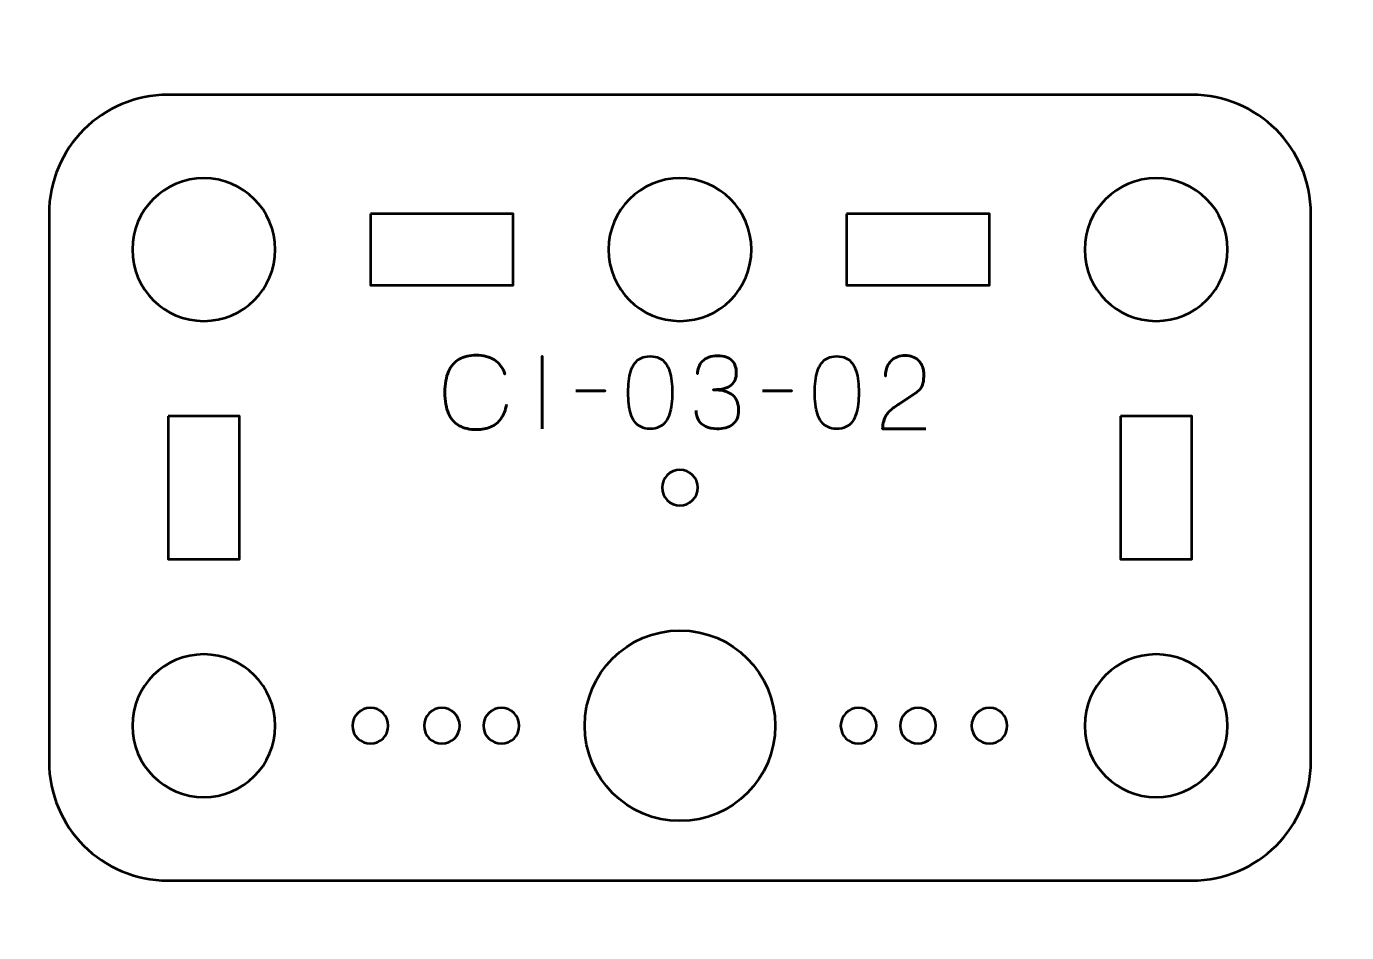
# Model space of a CAD drawing. Header units: centimetres. Extents: x -21 to 0, y -29.7 to 0.
# Drawn here: x -17.05 to -11.5, y -19.52 to -15.71 of the extents above; entities that cross this region are included whole.
import ezdxf

# ---------------------------------------------------------------- set-up
doc = ezdxf.new("R2010")
doc.units = ezdxf.units.CM
doc.header["$MEASUREMENT"] = 0
doc.layers.add('Layer 1', color=7, linetype='Continuous')

msp = doc.modelspace()

# ---------------------------------------------------------------- linework, layer by layer
at = {"layer": 'Layer 1', "color": 250, "lineweight": 53}
msp.add_ellipse((-14.3, -18.65), major_axis=(0, 0.4), ratio=1, dxfattribs=at)
at = {"layer": 'Layer 1', "color": 22, "lineweight": 53}
msp.add_open_spline([(-21.00003, -29.19995), (-21.00003, -29.19995), (-21.00003, -0.49992), (-21.00003, -0.49992), (-21.00003, -0.49992), (-21.00003, -0.22295), (-20.77694, 0.00004), (-20.49994, 0.00004), (-20.49994, 0.00004), (-20.49994, 0.00004), (-0.50008, 0.00004), (-0.50008, 0.00004), (-0.50008, 0.00004), (-0.22294, 0.00004), (0.00002, -0.22295), (0.00002, -0.49992), (0.00002, -0.49992), (0.00002, -0.49992), (0.00002, -29.19995), (0.00002, -29.19995), (0.00002, -29.19995), (0.00002, -29.47695), (-0.22294, -29.70004), (-0.50008, -29.70004), (-0.50008, -29.70004), (-0.50008, -29.70004), (-20.49994, -29.70004), (-20.49994, -29.70004), (-20.49994, -29.70004), (-20.77694, -29.70004), (-21.00003, -29.47695), (-21.00003, -29.19995)], degree=3, knots=[0, 0, 0, 0, 0.125, 0.125, 0.125, 0.125, 0.25, 0.25, 0.25, 0.25, 0.375, 0.375, 0.375, 0.375, 0.5, 0.5, 0.5, 0.5, 0.625, 0.625, 0.625, 0.625, 0.75, 0.75, 0.75, 0.75, 0.875, 0.875, 0.875, 0.875, 1, 1, 1, 1], dxfattribs=at)
at = {"layer": 'Layer 1', "color": 2, "lineweight": 53}
msp.add_open_spline([(-16.44994, -15.99997), (-16.44994, -15.99997), (-12.15007, -15.99997), (-12.15007, -15.99997), (-12.15007, -15.99997), (-11.87293, -15.99997), (-11.64997, -16.22306), (-11.64997, -16.50006), (-11.64997, -16.50006), (-11.64997, -16.50006), (-11.64997, -18.79993), (-11.64997, -18.79993), (-11.64997, -18.79993), (-11.64997, -19.07707), (-11.87293, -19.30003), (-12.15007, -19.30003), (-12.15007, -19.30003), (-12.15007, -19.30003), (-16.44994, -19.30003), (-16.44994, -19.30003), (-16.44994, -19.30003), (-16.72694, -19.30003), (-16.95003, -19.07707), (-16.95003, -18.79993), (-16.95003, -18.79993), (-16.95003, -18.79993), (-16.95003, -16.50006), (-16.95003, -16.50006), (-16.95003, -16.50006), (-16.95003, -16.22306), (-16.72694, -15.99997), (-16.44994, -15.99997)], degree=3, knots=[0, 0, 0, 0, 0.125, 0.125, 0.125, 0.125, 0.25, 0.25, 0.25, 0.25, 0.375, 0.375, 0.375, 0.375, 0.5, 0.5, 0.5, 0.5, 0.625, 0.625, 0.625, 0.625, 0.75, 0.75, 0.75, 0.75, 0.875, 0.875, 0.875, 0.875, 1, 1, 1, 1], dxfattribs=at)
at = {"layer": 'Layer 1', "lineweight": 53}
for points in [[(-16, -16.65), (-16, -16.81577), (-16.13423, -16.95), (-16.30001, -16.95), (-16.30001, -16.95), (-16.46567, -16.95), (-16.60001, -16.81577), (-16.60001, -16.65), (-16.60001, -16.65), (-16.60001, -16.48433), (-16.46567, -16.34999), (-16.30001, -16.34999), (-16.30001, -16.34999), (-16.13423, -16.34999), (-16, -16.48433), (-16, -16.65)], [(-13.99993, -16.65), (-13.99993, -16.81577), (-14.1343, -16.95), (-14.29993, -16.95), (-14.29993, -16.95), (-14.4657, -16.95), (-14.59993, -16.81577), (-14.59993, -16.65), (-14.59993, -16.65), (-14.59993, -16.48433), (-14.4657, -16.34999), (-14.29993, -16.34999), (-14.29993, -16.34999), (-14.1343, -16.34999), (-13.99993, -16.48433), (-13.99993, -16.65)], [(-12, -16.65), (-12, -16.81577), (-12.13433, -16.95), (-12.3, -16.95), (-12.3, -16.95), (-12.46563, -16.95), (-12.6, -16.81577), (-12.6, -16.65), (-12.6, -16.65), (-12.6, -16.48433), (-12.46563, -16.34999), (-12.3, -16.34999), (-12.3, -16.34999), (-12.13433, -16.34999), (-12, -16.48433), (-12, -16.65)], [(-15.59999, -16.50006), (-15.59999, -16.50006), (-14.99998, -16.50006), (-14.99998, -16.50006), (-14.99998, -16.50006), (-14.99998, -16.50006), (-14.99998, -16.80007), (-14.99998, -16.80007), (-14.99998, -16.80007), (-14.99998, -16.80007), (-15.59999, -16.80007), (-15.59999, -16.80007), (-15.59999, -16.80007), (-15.59999, -16.80007), (-15.59999, -16.50006), (-15.59999, -16.50006)], [(-13.60002, -16.50006), (-13.60002, -16.50006), (-13.00002, -16.50006), (-13.00002, -16.50006), (-13.00002, -16.50006), (-13.00002, -16.50006), (-13.00002, -16.80007), (-13.00002, -16.80007), (-13.00002, -16.80007), (-13.00002, -16.80007), (-13.60002, -16.80007), (-13.60002, -16.80007), (-13.60002, -16.80007), (-13.60002, -16.80007), (-13.60002, -16.50006), (-13.60002, -16.50006)], [(-16.44994, -17.35001), (-16.44994, -17.35001), (-16.14993, -17.35001), (-16.14993, -17.35001), (-16.14993, -17.35001), (-16.14993, -17.35001), (-16.14993, -17.95002), (-16.14993, -17.95002), (-16.14993, -17.95002), (-16.14993, -17.95002), (-16.44994, -17.95002), (-16.44994, -17.95002), (-16.44994, -17.95002), (-16.44994, -17.95002), (-16.44994, -17.35001), (-16.44994, -17.35001)], [(-12.45007, -17.35001), (-12.45007, -17.35001), (-12.15007, -17.35001), (-12.15007, -17.35001), (-12.15007, -17.35001), (-12.15007, -17.35001), (-12.15007, -17.95002), (-12.15007, -17.95002), (-12.15007, -17.95002), (-12.15007, -17.95002), (-12.45007, -17.95002), (-12.45007, -17.95002), (-12.45007, -17.95002), (-12.45007, -17.95002), (-12.45007, -17.35001), (-12.45007, -17.35001)], [(-16, -18.65007), (-16, -18.8157), (-16.13423, -18.95007), (-16.30001, -18.95007), (-16.30001, -18.95007), (-16.46567, -18.95007), (-16.60001, -18.8157), (-16.60001, -18.65007), (-16.60001, -18.65007), (-16.60001, -18.4843), (-16.46567, -18.35007), (-16.30001, -18.35007), (-16.30001, -18.35007), (-16.13423, -18.35007), (-16, -18.4843), (-16, -18.65007)], [(-12, -18.65007), (-12, -18.8157), (-12.13433, -18.95007), (-12.3, -18.95007), (-12.3, -18.95007), (-12.46563, -18.95007), (-12.6, -18.8157), (-12.6, -18.65007), (-12.6, -18.65007), (-12.6, -18.4843), (-12.46563, -18.35007), (-12.3, -18.35007), (-12.3, -18.35007), (-12.13433, -18.35007), (-12, -18.4843), (-12, -18.65007)]]:
    msp.add_open_spline(points, degree=3, knots=[0, 0, 0, 0, 0.25, 0.25, 0.25, 0.25, 0.5, 0.5, 0.5, 0.5, 0.75, 0.75, 0.75, 0.75, 1, 1, 1, 1], dxfattribs=at)
at = {"layer": 'Layer 1', "color": 30, "lineweight": 53}
for points, knots in [([(-15.02816, -17.30037), (-15.03268, -17.32457), (-15.04058, -17.34454), (-15.05166, -17.3602), (-15.05166, -17.3602), (-15.0628, -17.3758), (-15.07706, -17.38737), (-15.09441, -17.39492), (-15.09441, -17.39492), (-15.1117, -17.40247), (-15.13202, -17.40628), (-15.15516, -17.40621), (-15.15516, -17.40621), (-15.18331, -17.40628), (-15.20723, -17.40084), (-15.22685, -17.38977), (-15.22685, -17.38977), (-15.24646, -17.37876), (-15.26142, -17.36176), (-15.27172, -17.33869), (-15.27172, -17.33869), (-15.28202, -17.31561), (-15.28717, -17.28605), (-15.28724, -17.25), (-15.28724, -17.25), (-15.28717, -17.21409), (-15.28202, -17.18459), (-15.27172, -17.16152), (-15.27172, -17.16152), (-15.26142, -17.13845), (-15.24646, -17.12138), (-15.22685, -17.1103), (-15.22685, -17.1103), (-15.20723, -17.09922), (-15.18331, -17.09372), (-15.15516, -17.09379), (-15.15516, -17.09379), (-15.12503, -17.09372), (-15.09978, -17.10014), (-15.07946, -17.11305), (-15.07946, -17.11305), (-15.05921, -17.12596), (-15.04432, -17.14593), (-15.03494, -17.17295), (-15.03494, -17.17295), (-15.04432, -17.14593), (-15.05921, -17.12596), (-15.07946, -17.11305), (-15.07946, -17.11305), (-15.09978, -17.10014), (-15.12503, -17.09372), (-15.15516, -17.09379), (-15.15516, -17.09379), (-15.18331, -17.09372), (-15.20723, -17.09922), (-15.22685, -17.1103), (-15.22685, -17.1103), (-15.24646, -17.12138), (-15.26142, -17.13845), (-15.27172, -17.16152), (-15.27172, -17.16152), (-15.28202, -17.18459), (-15.28717, -17.21409), (-15.28724, -17.25), (-15.28724, -17.25), (-15.28717, -17.28605), (-15.28202, -17.31561), (-15.27172, -17.33869), (-15.27172, -17.33869), (-15.26142, -17.36176), (-15.24646, -17.37876), (-15.22685, -17.38977), (-15.22685, -17.38977), (-15.20723, -17.40084), (-15.18331, -17.40628), (-15.15516, -17.40621), (-15.15516, -17.40621), (-15.13202, -17.40628), (-15.1117, -17.40247), (-15.09441, -17.39492), (-15.09441, -17.39492), (-15.07706, -17.38737), (-15.0628, -17.3758), (-15.05166, -17.3602), (-15.05166, -17.3602), (-15.04058, -17.34454), (-15.03268, -17.32457), (-15.02816, -17.30037)], [0, 0, 0, 0, 0.0454545, 0.0454545, 0.0454545, 0.0454545, 0.0909091, 0.0909091, 0.0909091, 0.0909091, 0.1363636, 0.1363636, 0.1363636, 0.1363636, 0.1818182, 0.1818182, 0.1818182, 0.1818182, 0.2272727, 0.2272727, 0.2272727, 0.2272727, 0.2727273, 0.2727273, 0.2727273, 0.2727273, 0.3181818, 0.3181818, 0.3181818, 0.3181818, 0.3636364, 0.3636364, 0.3636364, 0.3636364, 0.4090909, 0.4090909, 0.4090909, 0.4090909, 0.4545455, 0.4545455, 0.4545455, 0.4545455, 0.5, 0.5, 0.5, 0.5, 0.5454545, 0.5454545, 0.5454545, 0.5454545, 0.5909091, 0.5909091, 0.5909091, 0.5909091, 0.6363636, 0.6363636, 0.6363636, 0.6363636, 0.6818182, 0.6818182, 0.6818182, 0.6818182, 0.7272727, 0.7272727, 0.7272727, 0.7272727, 0.7727273, 0.7727273, 0.7727273, 0.7727273, 0.8181818, 0.8181818, 0.8181818, 0.8181818, 0.8636364, 0.8636364, 0.8636364, 0.8636364, 0.9090909, 0.9090909, 0.9090909, 0.9090909, 0.9545455, 0.9545455, 0.9545455, 0.9545455, 1, 1, 1, 1]), ([(-14.8783, -17.40282), (-14.8783, -17.40282), (-14.8783, -17.0976), (-14.8783, -17.0976), (-14.8783, -17.0976), (-14.8783, -17.0976), (-14.8783, -17.40282), (-14.8783, -17.40282)], [0, 0, 0, 0, 0.5, 0.5, 0.5, 0.5, 1, 1, 1, 1]), ([(-14.42491, -17.40282), (-14.4101, -17.40275), (-14.39733, -17.40014), (-14.38667, -17.39506), (-14.38667, -17.39506), (-14.37609, -17.38998), (-14.36727, -17.38271), (-14.36022, -17.37347), (-14.36022, -17.37347), (-14.35323, -17.36416), (-14.34773, -17.35315), (-14.34364, -17.34045), (-14.34364, -17.34045), (-14.33961, -17.32775), (-14.33672, -17.31385), (-14.3351, -17.29861), (-14.3351, -17.29861), (-14.3334, -17.28337), (-14.33256, -17.26735), (-14.33263, -17.25042), (-14.33263, -17.25042), (-14.33256, -17.23356), (-14.3334, -17.21754), (-14.3351, -17.20237), (-14.3351, -17.20237), (-14.33672, -17.1872), (-14.33961, -17.17323), (-14.34364, -17.16053), (-14.34364, -17.16053), (-14.34773, -17.1479), (-14.35323, -17.1369), (-14.36022, -17.12751), (-14.36022, -17.12751), (-14.36727, -17.1182), (-14.37609, -17.11093), (-14.38667, -17.10585), (-14.38667, -17.10585), (-14.39733, -17.1007), (-14.4101, -17.09809), (-14.42491, -17.09802), (-14.42491, -17.09802), (-14.43973, -17.09809), (-14.4525, -17.1007), (-14.46316, -17.10585), (-14.46316, -17.10585), (-14.47374, -17.11093), (-14.48256, -17.1182), (-14.48961, -17.12751), (-14.48961, -17.12751), (-14.4966, -17.1369), (-14.5021, -17.1479), (-14.50619, -17.16053), (-14.50619, -17.16053), (-14.51022, -17.17323), (-14.51311, -17.1872), (-14.51473, -17.20237), (-14.51473, -17.20237), (-14.51642, -17.21754), (-14.51727, -17.23356), (-14.5172, -17.25042), (-14.5172, -17.25042), (-14.51727, -17.26735), (-14.51642, -17.28337), (-14.51473, -17.29861), (-14.51473, -17.29861), (-14.51311, -17.31385), (-14.51022, -17.32775), (-14.50619, -17.34045), (-14.50619, -17.34045), (-14.5021, -17.35315), (-14.4966, -17.36416), (-14.48961, -17.37347), (-14.48961, -17.37347), (-14.48256, -17.38271), (-14.47374, -17.38998), (-14.46316, -17.39506), (-14.46316, -17.39506), (-14.4525, -17.40014), (-14.43973, -17.40275), (-14.42491, -17.40282)], [0, 0, 0, 0, 0.05, 0.05, 0.05, 0.05, 0.1, 0.1, 0.1, 0.1, 0.15, 0.15, 0.15, 0.15, 0.2, 0.2, 0.2, 0.2, 0.25, 0.25, 0.25, 0.25, 0.3, 0.3, 0.3, 0.3, 0.35, 0.35, 0.35, 0.35, 0.4, 0.4, 0.4, 0.4, 0.45, 0.45, 0.45, 0.45, 0.5, 0.5, 0.5, 0.5, 0.55, 0.55, 0.55, 0.55, 0.6, 0.6, 0.6, 0.6, 0.65, 0.65, 0.65, 0.65, 0.7, 0.7, 0.7, 0.7, 0.75, 0.75, 0.75, 0.75, 0.8, 0.8, 0.8, 0.8, 0.85, 0.85, 0.85, 0.85, 0.9, 0.9, 0.9, 0.9, 0.95, 0.95, 0.95, 0.95, 1, 1, 1, 1]), ([(-14.42491, -17.40282), (-14.4101, -17.40275), (-14.39733, -17.40014), (-14.38667, -17.39506), (-14.38667, -17.39506), (-14.37609, -17.38998), (-14.36727, -17.38271), (-14.36022, -17.37347), (-14.36022, -17.37347), (-14.35323, -17.36416), (-14.34773, -17.35315), (-14.34364, -17.34045), (-14.34364, -17.34045), (-14.33961, -17.32775), (-14.33672, -17.31385), (-14.3351, -17.29861), (-14.3351, -17.29861), (-14.3334, -17.28337), (-14.33256, -17.26735), (-14.33263, -17.25042), (-14.33263, -17.25042), (-14.33256, -17.23356), (-14.3334, -17.21754), (-14.3351, -17.20237), (-14.3351, -17.20237), (-14.33672, -17.1872), (-14.33961, -17.17323), (-14.34364, -17.16053), (-14.34364, -17.16053), (-14.34773, -17.1479), (-14.35323, -17.1369), (-14.36022, -17.12751), (-14.36022, -17.12751), (-14.36727, -17.1182), (-14.37609, -17.11093), (-14.38667, -17.10585), (-14.38667, -17.10585), (-14.39733, -17.1007), (-14.4101, -17.09809), (-14.42491, -17.09802), (-14.42491, -17.09802), (-14.43973, -17.09809), (-14.4525, -17.1007), (-14.46316, -17.10585), (-14.46316, -17.10585), (-14.47374, -17.11093), (-14.48256, -17.1182), (-14.48961, -17.12751), (-14.48961, -17.12751), (-14.4966, -17.1369), (-14.5021, -17.1479), (-14.50619, -17.16053), (-14.50619, -17.16053), (-14.51022, -17.17323), (-14.51311, -17.1872), (-14.51473, -17.20237), (-14.51473, -17.20237), (-14.51642, -17.21754), (-14.51727, -17.23356), (-14.5172, -17.25042), (-14.5172, -17.25042), (-14.51727, -17.26735), (-14.51642, -17.28337), (-14.51473, -17.29861), (-14.51473, -17.29861), (-14.51311, -17.31385), (-14.51022, -17.32775), (-14.50619, -17.34045), (-14.50619, -17.34045), (-14.5021, -17.35315), (-14.4966, -17.36416), (-14.48961, -17.37347), (-14.48961, -17.37347), (-14.48256, -17.38271), (-14.47374, -17.38998), (-14.46316, -17.39506), (-14.46316, -17.39506), (-14.4525, -17.40014), (-14.43973, -17.40275), (-14.42491, -17.40282)], [0, 0, 0, 0, 0.05, 0.05, 0.05, 0.05, 0.1, 0.1, 0.1, 0.1, 0.15, 0.15, 0.15, 0.15, 0.2, 0.2, 0.2, 0.2, 0.25, 0.25, 0.25, 0.25, 0.3, 0.3, 0.3, 0.3, 0.35, 0.35, 0.35, 0.35, 0.4, 0.4, 0.4, 0.4, 0.45, 0.45, 0.45, 0.45, 0.5, 0.5, 0.5, 0.5, 0.55, 0.55, 0.55, 0.55, 0.6, 0.6, 0.6, 0.6, 0.65, 0.65, 0.65, 0.65, 0.7, 0.7, 0.7, 0.7, 0.75, 0.75, 0.75, 0.75, 0.8, 0.8, 0.8, 0.8, 0.85, 0.85, 0.85, 0.85, 0.9, 0.9, 0.9, 0.9, 0.95, 0.95, 0.95, 0.95, 1, 1, 1, 1]), ([(-14.2323, -17.3262), (-14.23223, -17.34144), (-14.2287, -17.3547), (-14.22172, -17.3662), (-14.22172, -17.3662), (-14.21473, -17.37763), (-14.20478, -17.38659), (-14.1918, -17.39301), (-14.1918, -17.39301), (-14.17882, -17.39943), (-14.16323, -17.40268), (-14.14509, -17.40282), (-14.14509, -17.40282), (-14.13148, -17.40282), (-14.11913, -17.40141), (-14.10791, -17.39845), (-14.10791, -17.39845), (-14.09676, -17.39548), (-14.08717, -17.3909), (-14.07905, -17.38462), (-14.07905, -17.38462), (-14.07094, -17.37834), (-14.06473, -17.37022), (-14.06029, -17.36035), (-14.06029, -17.36035), (-14.05591, -17.3504), (-14.05373, -17.33847), (-14.05366, -17.3245), (-14.05366, -17.3245), (-14.05358, -17.30588), (-14.05739, -17.29014), (-14.06494, -17.27737), (-14.06494, -17.27737), (-14.07249, -17.2646), (-14.08421, -17.25501), (-14.09994, -17.24845), (-14.09994, -17.24845), (-14.11567, -17.24188), (-14.13585, -17.23857), (-14.16033, -17.23857), (-14.16033, -17.23857), (-14.14206, -17.23864), (-14.12675, -17.23695), (-14.11426, -17.23349), (-14.11426, -17.23349), (-14.10184, -17.23003), (-14.0919, -17.22516), (-14.08442, -17.21881), (-14.08442, -17.21881), (-14.07694, -17.21253), (-14.07151, -17.20505), (-14.06826, -17.19645), (-14.06826, -17.19645), (-14.06494, -17.18791), (-14.06332, -17.17853), (-14.06339, -17.1683), (-14.06339, -17.1683), (-14.06332, -17.15806), (-14.06473, -17.14861), (-14.06755, -17.13986), (-14.06755, -17.13986), (-14.07031, -17.13111), (-14.07482, -17.12342), (-14.08096, -17.11686), (-14.08096, -17.11686), (-14.0871, -17.1103), (-14.09521, -17.10515), (-14.10516, -17.10148), (-14.10516, -17.10148), (-14.11518, -17.09781), (-14.12739, -17.09598), (-14.14171, -17.09591), (-14.14171, -17.09591), (-14.15596, -17.09598), (-14.16845, -17.09809), (-14.17903, -17.10219), (-14.17903, -17.10219), (-14.18969, -17.10628), (-14.19843, -17.11185), (-14.20549, -17.11898), (-14.20549, -17.11898), (-14.21247, -17.1261), (-14.2177, -17.13422), (-14.22115, -17.14339), (-14.22115, -17.14339), (-14.22468, -17.15256), (-14.22637, -17.1623), (-14.22637, -17.17253), (-14.22637, -17.17253), (-14.22637, -17.1623), (-14.22468, -17.15256), (-14.22115, -17.14339), (-14.22115, -17.14339), (-14.2177, -17.13422), (-14.21247, -17.1261), (-14.20549, -17.11898), (-14.20549, -17.11898), (-14.19843, -17.11185), (-14.18969, -17.10628), (-14.17903, -17.10219), (-14.17903, -17.10219), (-14.16845, -17.09809), (-14.15596, -17.09598), (-14.14171, -17.09591), (-14.14171, -17.09591), (-14.12739, -17.09598), (-14.11518, -17.09781), (-14.10516, -17.10148), (-14.10516, -17.10148), (-14.09521, -17.10515), (-14.0871, -17.1103), (-14.08096, -17.11686), (-14.08096, -17.11686), (-14.07482, -17.12342), (-14.07031, -17.13111), (-14.06755, -17.13986), (-14.06755, -17.13986), (-14.06473, -17.14861), (-14.06332, -17.15806), (-14.06339, -17.1683), (-14.06339, -17.1683), (-14.06332, -17.17853), (-14.06494, -17.18791), (-14.06826, -17.19645), (-14.06826, -17.19645), (-14.07151, -17.20505), (-14.07694, -17.21253), (-14.08442, -17.21881), (-14.08442, -17.21881), (-14.0919, -17.22516), (-14.10184, -17.23003), (-14.11426, -17.23349), (-14.11426, -17.23349), (-14.12675, -17.23695), (-14.14206, -17.23864), (-14.16033, -17.23857), (-14.16033, -17.23857), (-14.13585, -17.23857), (-14.11567, -17.24188), (-14.09994, -17.24845), (-14.09994, -17.24845), (-14.08421, -17.25501), (-14.07249, -17.2646), (-14.06494, -17.27737), (-14.06494, -17.27737), (-14.05739, -17.29014), (-14.05358, -17.30588), (-14.05366, -17.3245), (-14.05366, -17.3245), (-14.05373, -17.33847), (-14.05591, -17.3504), (-14.06029, -17.36035), (-14.06029, -17.36035), (-14.06473, -17.37022), (-14.07094, -17.37834), (-14.07905, -17.38462), (-14.07905, -17.38462), (-14.08717, -17.3909), (-14.09676, -17.39548), (-14.10791, -17.39845), (-14.10791, -17.39845), (-14.11913, -17.40141), (-14.13148, -17.40282), (-14.14509, -17.40282), (-14.14509, -17.40282), (-14.16323, -17.40268), (-14.17882, -17.39943), (-14.1918, -17.39301), (-14.1918, -17.39301), (-14.20478, -17.38659), (-14.21473, -17.37763), (-14.22172, -17.3662), (-14.22172, -17.3662), (-14.2287, -17.3547), (-14.23223, -17.34144), (-14.2323, -17.3262)], [0, 0, 0, 0, 0.0227273, 0.0227273, 0.0227273, 0.0227273, 0.0454545, 0.0454545, 0.0454545, 0.0454545, 0.0681818, 0.0681818, 0.0681818, 0.0681818, 0.0909091, 0.0909091, 0.0909091, 0.0909091, 0.1136364, 0.1136364, 0.1136364, 0.1136364, 0.1363636, 0.1363636, 0.1363636, 0.1363636, 0.1590909, 0.1590909, 0.1590909, 0.1590909, 0.1818182, 0.1818182, 0.1818182, 0.1818182, 0.2045455, 0.2045455, 0.2045455, 0.2045455, 0.2272727, 0.2272727, 0.2272727, 0.2272727, 0.25, 0.25, 0.25, 0.25, 0.2727273, 0.2727273, 0.2727273, 0.2727273, 0.2954545, 0.2954545, 0.2954545, 0.2954545, 0.3181818, 0.3181818, 0.3181818, 0.3181818, 0.3409091, 0.3409091, 0.3409091, 0.3409091, 0.3636364, 0.3636364, 0.3636364, 0.3636364, 0.3863636, 0.3863636, 0.3863636, 0.3863636, 0.4090909, 0.4090909, 0.4090909, 0.4090909, 0.4318182, 0.4318182, 0.4318182, 0.4318182, 0.4545455, 0.4545455, 0.4545455, 0.4545455, 0.4772727, 0.4772727, 0.4772727, 0.4772727, 0.5, 0.5, 0.5, 0.5, 0.5227273, 0.5227273, 0.5227273, 0.5227273, 0.5454545, 0.5454545, 0.5454545, 0.5454545, 0.5681818, 0.5681818, 0.5681818, 0.5681818, 0.5909091, 0.5909091, 0.5909091, 0.5909091, 0.6136364, 0.6136364, 0.6136364, 0.6136364, 0.6363636, 0.6363636, 0.6363636, 0.6363636, 0.6590909, 0.6590909, 0.6590909, 0.6590909, 0.6818182, 0.6818182, 0.6818182, 0.6818182, 0.7045455, 0.7045455, 0.7045455, 0.7045455, 0.7272727, 0.7272727, 0.7272727, 0.7272727, 0.75, 0.75, 0.75, 0.75, 0.7727273, 0.7727273, 0.7727273, 0.7727273, 0.7954545, 0.7954545, 0.7954545, 0.7954545, 0.8181818, 0.8181818, 0.8181818, 0.8181818, 0.8409091, 0.8409091, 0.8409091, 0.8409091, 0.8636364, 0.8636364, 0.8636364, 0.8636364, 0.8863636, 0.8863636, 0.8863636, 0.8863636, 0.9090909, 0.9090909, 0.9090909, 0.9090909, 0.9318182, 0.9318182, 0.9318182, 0.9318182, 0.9545455, 0.9545455, 0.9545455, 0.9545455, 0.9772727, 0.9772727, 0.9772727, 0.9772727, 1, 1, 1, 1]), ([(-13.64133, -17.40282), (-13.62652, -17.40275), (-13.61375, -17.40014), (-13.60309, -17.39506), (-13.60309, -17.39506), (-13.59251, -17.38998), (-13.58369, -17.38271), (-13.57664, -17.37347), (-13.57664, -17.37347), (-13.56965, -17.36416), (-13.56415, -17.35315), (-13.56006, -17.34045), (-13.56006, -17.34045), (-13.55603, -17.32775), (-13.55314, -17.31385), (-13.55152, -17.29861), (-13.55152, -17.29861), (-13.54982, -17.28337), (-13.54898, -17.26735), (-13.54905, -17.25042), (-13.54905, -17.25042), (-13.54898, -17.23356), (-13.54982, -17.21754), (-13.55152, -17.20237), (-13.55152, -17.20237), (-13.55314, -17.1872), (-13.55603, -17.17323), (-13.56006, -17.16053), (-13.56006, -17.16053), (-13.56415, -17.1479), (-13.56965, -17.1369), (-13.57664, -17.12751), (-13.57664, -17.12751), (-13.58369, -17.1182), (-13.59251, -17.11093), (-13.60309, -17.10585), (-13.60309, -17.10585), (-13.61375, -17.1007), (-13.62652, -17.09809), (-13.64133, -17.09802), (-13.64133, -17.09802), (-13.65615, -17.09809), (-13.66892, -17.1007), (-13.67958, -17.10585), (-13.67958, -17.10585), (-13.69016, -17.11093), (-13.69898, -17.1182), (-13.70603, -17.12751), (-13.70603, -17.12751), (-13.71302, -17.1369), (-13.71852, -17.1479), (-13.72261, -17.16053), (-13.72261, -17.16053), (-13.72664, -17.17323), (-13.72953, -17.1872), (-13.73115, -17.20237), (-13.73115, -17.20237), (-13.73284, -17.21754), (-13.73369, -17.23356), (-13.73362, -17.25042), (-13.73362, -17.25042), (-13.73369, -17.26735), (-13.73284, -17.28337), (-13.73115, -17.29861), (-13.73115, -17.29861), (-13.72953, -17.31385), (-13.72664, -17.32775), (-13.72261, -17.34045), (-13.72261, -17.34045), (-13.71852, -17.35315), (-13.71302, -17.36416), (-13.70603, -17.37347), (-13.70603, -17.37347), (-13.69898, -17.38271), (-13.69016, -17.38998), (-13.67958, -17.39506), (-13.67958, -17.39506), (-13.66892, -17.40014), (-13.65615, -17.40275), (-13.64133, -17.40282)], [0, 0, 0, 0, 0.05, 0.05, 0.05, 0.05, 0.1, 0.1, 0.1, 0.1, 0.15, 0.15, 0.15, 0.15, 0.2, 0.2, 0.2, 0.2, 0.25, 0.25, 0.25, 0.25, 0.3, 0.3, 0.3, 0.3, 0.35, 0.35, 0.35, 0.35, 0.4, 0.4, 0.4, 0.4, 0.45, 0.45, 0.45, 0.45, 0.5, 0.5, 0.5, 0.5, 0.55, 0.55, 0.55, 0.55, 0.6, 0.6, 0.6, 0.6, 0.65, 0.65, 0.65, 0.65, 0.7, 0.7, 0.7, 0.7, 0.75, 0.75, 0.75, 0.75, 0.8, 0.8, 0.8, 0.8, 0.85, 0.85, 0.85, 0.85, 0.9, 0.9, 0.9, 0.9, 0.95, 0.95, 0.95, 0.95, 1, 1, 1, 1]), ([(-13.64133, -17.40282), (-13.62652, -17.40275), (-13.61375, -17.40014), (-13.60309, -17.39506), (-13.60309, -17.39506), (-13.59251, -17.38998), (-13.58369, -17.38271), (-13.57664, -17.37347), (-13.57664, -17.37347), (-13.56965, -17.36416), (-13.56415, -17.35315), (-13.56006, -17.34045), (-13.56006, -17.34045), (-13.55603, -17.32775), (-13.55314, -17.31385), (-13.55152, -17.29861), (-13.55152, -17.29861), (-13.54982, -17.28337), (-13.54898, -17.26735), (-13.54905, -17.25042), (-13.54905, -17.25042), (-13.54898, -17.23356), (-13.54982, -17.21754), (-13.55152, -17.20237), (-13.55152, -17.20237), (-13.55314, -17.1872), (-13.55603, -17.17323), (-13.56006, -17.16053), (-13.56006, -17.16053), (-13.56415, -17.1479), (-13.56965, -17.1369), (-13.57664, -17.12751), (-13.57664, -17.12751), (-13.58369, -17.1182), (-13.59251, -17.11093), (-13.60309, -17.10585), (-13.60309, -17.10585), (-13.61375, -17.1007), (-13.62652, -17.09809), (-13.64133, -17.09802), (-13.64133, -17.09802), (-13.65615, -17.09809), (-13.66892, -17.1007), (-13.67958, -17.10585), (-13.67958, -17.10585), (-13.69016, -17.11093), (-13.69898, -17.1182), (-13.70603, -17.12751), (-13.70603, -17.12751), (-13.71302, -17.1369), (-13.71852, -17.1479), (-13.72261, -17.16053), (-13.72261, -17.16053), (-13.72664, -17.17323), (-13.72953, -17.1872), (-13.73115, -17.20237), (-13.73115, -17.20237), (-13.73284, -17.21754), (-13.73369, -17.23356), (-13.73362, -17.25042), (-13.73362, -17.25042), (-13.73369, -17.26735), (-13.73284, -17.28337), (-13.73115, -17.29861), (-13.73115, -17.29861), (-13.72953, -17.31385), (-13.72664, -17.32775), (-13.72261, -17.34045), (-13.72261, -17.34045), (-13.71852, -17.35315), (-13.71302, -17.36416), (-13.70603, -17.37347), (-13.70603, -17.37347), (-13.69898, -17.38271), (-13.69016, -17.38998), (-13.67958, -17.39506), (-13.67958, -17.39506), (-13.66892, -17.40014), (-13.65615, -17.40275), (-13.64133, -17.40282)], [0, 0, 0, 0, 0.05, 0.05, 0.05, 0.05, 0.1, 0.1, 0.1, 0.1, 0.15, 0.15, 0.15, 0.15, 0.2, 0.2, 0.2, 0.2, 0.25, 0.25, 0.25, 0.25, 0.3, 0.3, 0.3, 0.3, 0.35, 0.35, 0.35, 0.35, 0.4, 0.4, 0.4, 0.4, 0.45, 0.45, 0.45, 0.45, 0.5, 0.5, 0.5, 0.5, 0.55, 0.55, 0.55, 0.55, 0.6, 0.6, 0.6, 0.6, 0.65, 0.65, 0.65, 0.65, 0.7, 0.7, 0.7, 0.7, 0.75, 0.75, 0.75, 0.75, 0.8, 0.8, 0.8, 0.8, 0.85, 0.85, 0.85, 0.85, 0.9, 0.9, 0.9, 0.9, 0.95, 0.95, 0.95, 0.95, 1, 1, 1, 1]), ([(-13.26711, -17.40282), (-13.26711, -17.40282), (-13.44872, -17.40282), (-13.44872, -17.40282), (-13.44872, -17.40282), (-13.44837, -17.39054), (-13.44682, -17.37968), (-13.4442, -17.37036), (-13.4442, -17.37036), (-13.44152, -17.36105), (-13.43793, -17.35287), (-13.43348, -17.34581), (-13.43348, -17.34581), (-13.42896, -17.33876), (-13.42381, -17.33248), (-13.41796, -17.32697), (-13.41796, -17.32697), (-13.4121, -17.3214), (-13.40582, -17.31632), (-13.39905, -17.31152), (-13.39905, -17.31152), (-13.39228, -17.30679), (-13.38529, -17.30207), (-13.37802, -17.29741), (-13.37802, -17.29741), (-13.37802, -17.29741), (-13.30563, -17.24915), (-13.30563, -17.24915), (-13.30563, -17.24915), (-13.29823, -17.24393), (-13.29244, -17.23822), (-13.28835, -17.23208), (-13.28835, -17.23208), (-13.28419, -17.22594), (-13.28129, -17.21945), (-13.27953, -17.2126), (-13.27953, -17.2126), (-13.27784, -17.20583), (-13.27678, -17.19885), (-13.27643, -17.19179), (-13.27643, -17.19179), (-13.27607, -17.18466), (-13.27593, -17.17754), (-13.276, -17.17041), (-13.276, -17.17041), (-13.276, -17.16456), (-13.27678, -17.15828), (-13.27833, -17.1515), (-13.27833, -17.1515), (-13.27995, -17.1448), (-13.28249, -17.1381), (-13.28609, -17.13147), (-13.28609, -17.13147), (-13.28969, -17.12483), (-13.29449, -17.11877), (-13.30048, -17.11326), (-13.30048, -17.11326), (-13.30648, -17.10783), (-13.31389, -17.10346), (-13.32271, -17.10014), (-13.32271, -17.10014), (-13.33153, -17.09682), (-13.3419, -17.09513), (-13.35389, -17.09506), (-13.35389, -17.09506), (-13.36596, -17.09513), (-13.37661, -17.09682), (-13.38579, -17.10007), (-13.38579, -17.10007), (-13.39496, -17.10331), (-13.40279, -17.10783), (-13.40928, -17.11354), (-13.40928, -17.11354), (-13.41577, -17.11926), (-13.42099, -17.12589), (-13.42508, -17.1333), (-13.42508, -17.1333), (-13.42918, -17.14071), (-13.43214, -17.14861), (-13.43404, -17.15694), (-13.43404, -17.15694), (-13.43595, -17.16526), (-13.43687, -17.17373), (-13.43687, -17.18227), (-13.43687, -17.18227), (-13.43687, -17.17373), (-13.43595, -17.16526), (-13.43404, -17.15694), (-13.43404, -17.15694), (-13.43214, -17.14861), (-13.42918, -17.14071), (-13.42508, -17.1333), (-13.42508, -17.1333), (-13.42099, -17.12589), (-13.41577, -17.11926), (-13.40928, -17.11354), (-13.40928, -17.11354), (-13.40279, -17.10783), (-13.39496, -17.10331), (-13.38579, -17.10007), (-13.38579, -17.10007), (-13.37661, -17.09682), (-13.36596, -17.09513), (-13.35389, -17.09506), (-13.35389, -17.09506), (-13.3419, -17.09513), (-13.33153, -17.09682), (-13.32271, -17.10014), (-13.32271, -17.10014), (-13.31389, -17.10346), (-13.30648, -17.10783), (-13.30048, -17.11326), (-13.30048, -17.11326), (-13.29449, -17.11877), (-13.28969, -17.12483), (-13.28609, -17.13147), (-13.28609, -17.13147), (-13.28249, -17.1381), (-13.27995, -17.1448), (-13.27833, -17.1515), (-13.27833, -17.1515), (-13.27678, -17.15828), (-13.276, -17.16456), (-13.276, -17.17041), (-13.276, -17.17041), (-13.27593, -17.17754), (-13.27607, -17.18466), (-13.27643, -17.19179), (-13.27643, -17.19179), (-13.27678, -17.19885), (-13.27784, -17.20583), (-13.27953, -17.2126), (-13.27953, -17.2126), (-13.28129, -17.21945), (-13.28419, -17.22594), (-13.28835, -17.23208), (-13.28835, -17.23208), (-13.29244, -17.23822), (-13.29823, -17.24393), (-13.30563, -17.24915), (-13.30563, -17.24915), (-13.30563, -17.24915), (-13.37802, -17.29741), (-13.37802, -17.29741), (-13.37802, -17.29741), (-13.38529, -17.30207), (-13.39228, -17.30679), (-13.39905, -17.31152), (-13.39905, -17.31152), (-13.40582, -17.31632), (-13.4121, -17.3214), (-13.41796, -17.32697), (-13.41796, -17.32697), (-13.42381, -17.33248), (-13.42896, -17.33876), (-13.43348, -17.34581), (-13.43348, -17.34581), (-13.43793, -17.35287), (-13.44152, -17.36105), (-13.4442, -17.37036), (-13.4442, -17.37036), (-13.44682, -17.37968), (-13.44837, -17.39054), (-13.44872, -17.40282), (-13.44872, -17.40282), (-13.44872, -17.40282), (-13.26711, -17.40282), (-13.26711, -17.40282)], [0, 0, 0, 0, 0.0238095, 0.0238095, 0.0238095, 0.0238095, 0.047619, 0.047619, 0.047619, 0.047619, 0.0714286, 0.0714286, 0.0714286, 0.0714286, 0.0952381, 0.0952381, 0.0952381, 0.0952381, 0.1190476, 0.1190476, 0.1190476, 0.1190476, 0.1428571, 0.1428571, 0.1428571, 0.1428571, 0.1666667, 0.1666667, 0.1666667, 0.1666667, 0.1904762, 0.1904762, 0.1904762, 0.1904762, 0.2142857, 0.2142857, 0.2142857, 0.2142857, 0.2380952, 0.2380952, 0.2380952, 0.2380952, 0.2619048, 0.2619048, 0.2619048, 0.2619048, 0.2857143, 0.2857143, 0.2857143, 0.2857143, 0.3095238, 0.3095238, 0.3095238, 0.3095238, 0.3333333, 0.3333333, 0.3333333, 0.3333333, 0.3571429, 0.3571429, 0.3571429, 0.3571429, 0.3809524, 0.3809524, 0.3809524, 0.3809524, 0.4047619, 0.4047619, 0.4047619, 0.4047619, 0.4285714, 0.4285714, 0.4285714, 0.4285714, 0.452381, 0.452381, 0.452381, 0.452381, 0.4761905, 0.4761905, 0.4761905, 0.4761905, 0.5, 0.5, 0.5, 0.5, 0.5238095, 0.5238095, 0.5238095, 0.5238095, 0.547619, 0.547619, 0.547619, 0.547619, 0.5714286, 0.5714286, 0.5714286, 0.5714286, 0.5952381, 0.5952381, 0.5952381, 0.5952381, 0.6190476, 0.6190476, 0.6190476, 0.6190476, 0.6428571, 0.6428571, 0.6428571, 0.6428571, 0.6666667, 0.6666667, 0.6666667, 0.6666667, 0.6904762, 0.6904762, 0.6904762, 0.6904762, 0.7142857, 0.7142857, 0.7142857, 0.7142857, 0.7380952, 0.7380952, 0.7380952, 0.7380952, 0.7619048, 0.7619048, 0.7619048, 0.7619048, 0.7857143, 0.7857143, 0.7857143, 0.7857143, 0.8095238, 0.8095238, 0.8095238, 0.8095238, 0.8333333, 0.8333333, 0.8333333, 0.8333333, 0.8571429, 0.8571429, 0.8571429, 0.8571429, 0.8809524, 0.8809524, 0.8809524, 0.8809524, 0.9047619, 0.9047619, 0.9047619, 0.9047619, 0.9285714, 0.9285714, 0.9285714, 0.9285714, 0.952381, 0.952381, 0.952381, 0.952381, 0.9761905, 0.9761905, 0.9761905, 0.9761905, 1, 1, 1, 1]), ([(-14.73733, -17.24322), (-14.73733, -17.24322), (-14.61414, -17.24322), (-14.61414, -17.24322), (-14.61414, -17.24322), (-14.61414, -17.24322), (-14.73733, -17.24322), (-14.73733, -17.24322)], [0, 0, 0, 0, 0.5, 0.5, 0.5, 0.5, 1, 1, 1, 1]), ([(-13.95375, -17.24322), (-13.95375, -17.24322), (-13.83056, -17.24322), (-13.83056, -17.24322), (-13.83056, -17.24322), (-13.83056, -17.24322), (-13.95375, -17.24322), (-13.95375, -17.24322)], [0, 0, 0, 0, 0.5, 0.5, 0.5, 0.5, 1, 1, 1, 1])]:
    msp.add_open_spline(points, degree=3, knots=knots, dxfattribs=at)
at = {"layer": 'Layer 1', "color": 250, "lineweight": 53}
for points in [[(-14.225, -17.65), (-14.225, -17.69141), (-14.25859, -17.725), (-14.3, -17.725), (-14.3, -17.725), (-14.3414, -17.725), (-14.375, -17.69141), (-14.375, -17.65), (-14.375, -17.65), (-14.375, -17.6086), (-14.3414, -17.575), (-14.3, -17.575), (-14.3, -17.575), (-14.25859, -17.575), (-14.225, -17.6086), (-14.225, -17.65)], [(-15.6, -18.575), (-15.55859, -18.575), (-15.525, -18.6086), (-15.525, -18.65), (-15.525, -18.65), (-15.525, -18.69141), (-15.55859, -18.725), (-15.6, -18.725), (-15.6, -18.725), (-15.6414, -18.725), (-15.675, -18.69141), (-15.675, -18.65), (-15.675, -18.65), (-15.675, -18.6086), (-15.6414, -18.575), (-15.6, -18.575)], [(-15.3, -18.575), (-15.25859, -18.575), (-15.225, -18.6086), (-15.225, -18.65), (-15.225, -18.65), (-15.225, -18.69141), (-15.25859, -18.725), (-15.3, -18.725), (-15.3, -18.725), (-15.3414, -18.725), (-15.375, -18.69141), (-15.375, -18.65), (-15.375, -18.65), (-15.375, -18.6086), (-15.3414, -18.575), (-15.3, -18.575)], [(-15.05, -18.575), (-15.00859, -18.575), (-14.975, -18.6086), (-14.975, -18.65), (-14.975, -18.65), (-14.975, -18.69141), (-15.00859, -18.725), (-15.05, -18.725), (-15.05, -18.725), (-15.0914, -18.725), (-15.125, -18.69141), (-15.125, -18.65), (-15.125, -18.65), (-15.125, -18.6086), (-15.0914, -18.575), (-15.05, -18.575)], [(-13.55, -18.725), (-13.5914, -18.725), (-13.625, -18.69141), (-13.625, -18.65), (-13.625, -18.65), (-13.625, -18.6086), (-13.5914, -18.575), (-13.55, -18.575), (-13.55, -18.575), (-13.50859, -18.575), (-13.475, -18.6086), (-13.475, -18.65), (-13.475, -18.65), (-13.475, -18.69141), (-13.50859, -18.725), (-13.55, -18.725)], [(-13.3, -18.725), (-13.3414, -18.725), (-13.375, -18.69141), (-13.375, -18.65), (-13.375, -18.65), (-13.375, -18.6086), (-13.3414, -18.575), (-13.3, -18.575), (-13.3, -18.575), (-13.25859, -18.575), (-13.225, -18.6086), (-13.225, -18.65), (-13.225, -18.65), (-13.225, -18.69141), (-13.25859, -18.725), (-13.3, -18.725)], [(-13, -18.725), (-13.0414, -18.725), (-13.075, -18.69141), (-13.075, -18.65), (-13.075, -18.65), (-13.075, -18.6086), (-13.0414, -18.575), (-13, -18.575), (-13, -18.575), (-12.95859, -18.575), (-12.925, -18.6086), (-12.925, -18.65), (-12.925, -18.65), (-12.925, -18.69141), (-12.95859, -18.725), (-13, -18.725)]]:
    msp.add_open_spline(points, degree=3, knots=[0, 0, 0, 0, 0.25, 0.25, 0.25, 0.25, 0.5, 0.5, 0.5, 0.5, 0.75, 0.75, 0.75, 0.75, 1, 1, 1, 1], dxfattribs=at)

doc.saveas('drawing.dxf')
